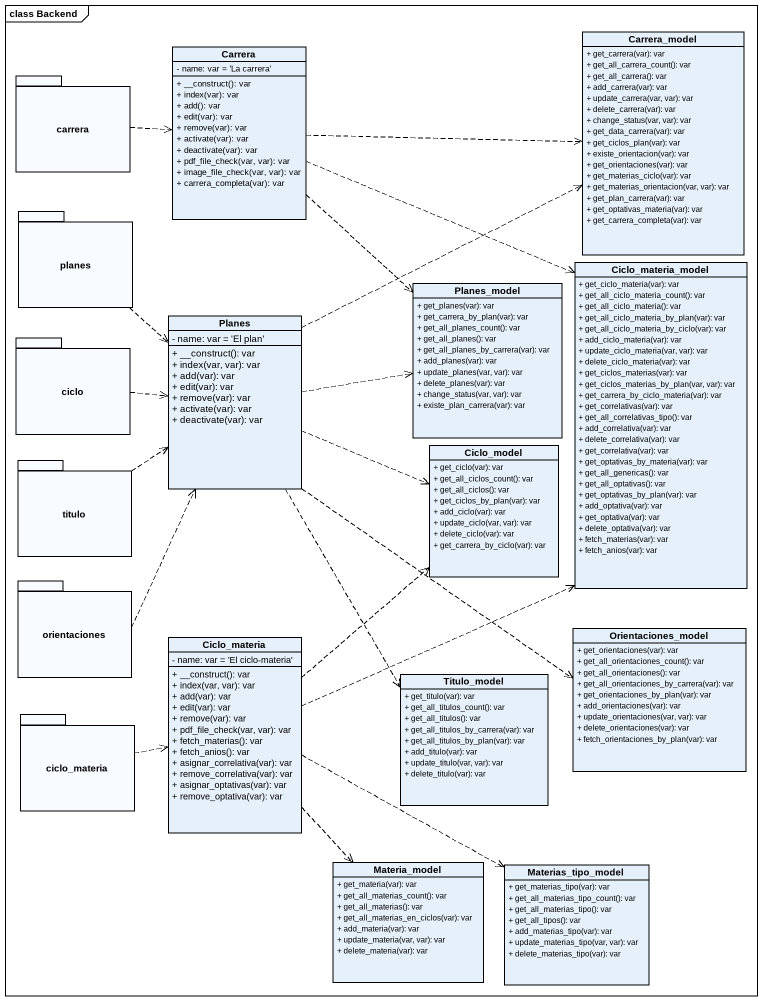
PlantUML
@startuml
mainframe class Backend
hide circle
hide empty members
skinparam classAttributeIconSize 0
class Carrera_model {
  + get_carrera(var): var
  + get_all_carrera_count(): var
  + get_all_carrera(): var
  + add_carrera(var): var
  + update_carrera(var, var): var
  + delete_carrera(var): var
  + change_status(var, var): var
  + get_data_carrera(var): var
  + get_ciclos_plan(var): var
  + existe_orientacion(var): var
  + get_orientaciones(var): var
  + get_materias_ciclo(var): var
  + get_materias_orientacion(var, var): var
  + get_plan_carrera(var): var
  + get_optativas_materia(var): var
  + get_carrera_completa(var): var
}
package carrera {
}
class Carrera {
  - name: var = 'La carrera'
  + __construct(): var
  + index(var): var
  + add(): var
  + edit(var): var
  + remove(var): var
  + activate(var): var
  + deactivate(var): var
  + pdf_file_check(var, var): var
  + image_file_check(var, var): var
  + carrera_completa(var): var
}
package planes {
}
class Ciclo_materia_model {
  + get_ciclo_materia(var): var
  + get_all_ciclo_materia_count(): var
  + get_all_ciclo_materia(): var
  + get_all_ciclo_materia_by_plan(var): var
  + get_all_ciclo_materia_by_ciclo(var): var
  + add_ciclo_materia(var): var
  + update_ciclo_materia(var, var): var
  + delete_ciclo_materia(var): var
  + get_ciclos_materias(var): var
  + get_ciclos_materias_by_plan(var, var): var
  + get_carrera_by_ciclo_materia(var): var
  + get_correlativas(var): var
  + get_all_correlativas_tipo(): var
  + add_correlativa(var): var
  + delete_correlativa(var): var
  + get_correlativa(var): var
  + get_optativas_by_materia(var): var
  + get_all_genericas(): var
  + get_all_optativas(): var
  + get_optativas_by_plan(var): var
  + add_optativa(var): var
  + get_optativa(var): var
  + delete_optativa(var): var
  + fetch_materias(var): var
  + fetch_anios(var): var
}
class Planes {
  - name: var = 'El plan'
  + __construct(): var
  + index(var, var): var
  + add(var): var
  + edit(var): var
  + remove(var): var
  + activate(var): var
  + deactivate(var): var
}
class Planes_model {
  + get_planes(var): var
  + get_carrera_by_plan(var): var
  + get_all_planes_count(): var
  + get_all_planes(): var
  + get_all_planes_by_carrera(var): var
  + add_planes(var): var
  + update_planes(var, var): var
  + delete_planes(var): var
  + change_status(var, var): var
  + existe_plan_carrera(var): var
}
package ciclo {
}
package titulo {
}
class Ciclo_model {
  + get_ciclo(var): var
  + get_all_ciclos_count(): var
  + get_all_ciclos(): var
  + get_ciclos_by_plan(var): var
  + add_ciclo(var): var
  + update_ciclo(var, var): var
  + delete_ciclo(var): var
  + get_carrera_by_ciclo(var): var
}
package orientaciones {
}
class Ciclo_materia {
  - name: var = 'El ciclo-materia'
  + __construct(): var
  + index(var, var): var
  + add(var): var
  + edit(var): var
  + remove(var): var
  + pdf_file_check(var, var): var
  + fetch_materias(): var
  + fetch_anios(): var
  + asignar_correlativa(var): var
  + remove_correlativa(var): var
  + asignar_optativas(var): var
  + remove_optativa(var): var
}
class Orientaciones_model {
  + get_orientaciones(var): var
  + get_all_orientaciones_count(): var
  + get_all_orientaciones(): var
  + get_all_orientaciones_by_carrera(var): var
  + get_orientaciones_by_plan(var): var
  + add_orientaciones(var): var
  + update_orientaciones(var, var): var
  + delete_orientaciones(var): var
  + fetch_orientaciones_by_plan(var): var
}
class Titulo_model {
  + get_titulo(var): var
  + get_all_titulos_count(): var
  + get_all_titulos(): var
  + get_all_titulos_by_carrera(var): var
  + get_all_titulos_by_plan(var): var
  + add_titulo(var): var
  + update_titulo(var, var): var
  + delete_titulo(var): var
}
package ciclo_materia {
}
class Materia_model {
  + get_materia(var): var
  + get_all_materias_count(): var
  + get_all_materias(): var
  + get_all_materias_en_ciclos(var): var
  + add_materia(var): var
  + update_materia(var, var): var
  + delete_materia(var): var
}
class Materias_tipo_model {
  + get_materias_tipo(var): var
  + get_all_materias_tipo_count(): var
  + get_all_materias_tipo(): var
  + get_all_tipos(): var
  + add_materias_tipo(var): var
  + update_materias_tipo(var, var): var
  + delete_materias_tipo(var): var
}
carrera .right.> Carrera
Carrera .right.> Carrera_model
Carrera ..> Ciclo_materia_model
Carrera ..> Planes_model
planes ..> Planes
Planes .up.> Carrera_model
Planes .right.> Planes_model
Planes .right.> Ciclo_model
Planes ..> Orientaciones_model
Planes ..> Titulo_model
ciclo .right.> Planes
titulo .up.> Planes
orientaciones .up.> Planes
Ciclo_materia .up.> Ciclo_materia_model
Ciclo_materia .up.> Ciclo_model
Ciclo_materia ..> Materia_model
Ciclo_materia .right.> Materias_tipo_model
ciclo_materia .right.> Ciclo_materia
@enduml
